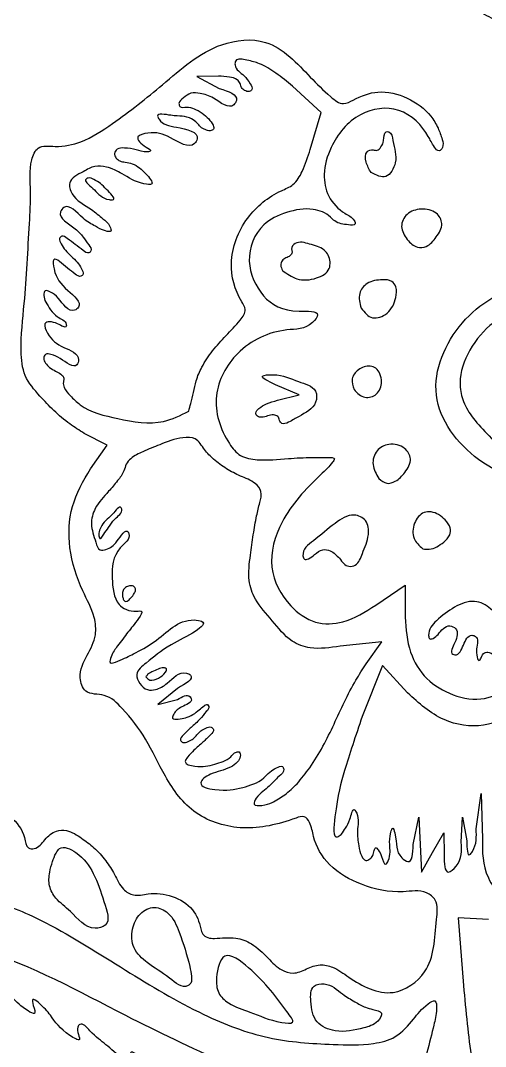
# Model space of a CAD drawing. Extents: x 1 to 188, y -1 to 173.
# Drawn here: x 139.54 to 155.21, y 29.96 to 64.56 of the extents above; entities that cross this region are included whole.
import ezdxf

# ---------------------------------------------------------------- set-up
doc = ezdxf.new("R2010")
doc.units = 0
doc.layers.get('0').update_dxf_attribs({"linetype": 'CONTINUOUS'})

msp = doc.modelspace()

# ---------------------------------------------------------------- linework, layer by layer
at = {"color": 7}
for p, q in [((146.213438, 62.689547), (145.485834, 62.678964)), ((145.485834, 62.678964), (146.236828, 62.271976)), ((149.670458, 61.462515), (148.706501, 62.345911)), ((149.303295, 60.219032), (149.670458, 61.462515)), ((151.350747, 59.436937), (151.350747, 59.436947)), ((142.030667, 58.855269), (142.030667, 58.855269)), ((152.570873, 57.176133), (152.570873, 57.176133)), ((148.365004, 56.136088), (148.365004, 56.136088)), ((151.017822, 54.862709), (151.017822, 54.862709)), ((148.925418, 51.944019), (148.131668, 52.283061)), ((148.197813, 51.760789), (148.925418, 51.944019)), ((150.777501, 52.116807), (150.777501, 52.116807)), ((145.207546, 51.389193), (145.20744, 51.389203)), ((148.263933, 51.080683), (148.263959, 51.080683)), ((142.462493, 50.241174), (141.690624, 50.640321)), ((141.896841, 49.44681), (142.462493, 50.241174)), ((151.615331, 49.118197), (151.615331, 49.118197)), ((142.178543, 47.277814), (142.178543, 47.277814)), ((153.092605, 46.74662), (153.092605, 46.74662)), ((150.284556, 46.429829), (150.284556, 46.429829)), ((151.50992, 44.850307), (152.497398, 45.521301)), ((152.497398, 45.521301), (152.497398, 44.444121)), ((142.972293, 45.237641), (142.972293, 45.237641)), ((151.713041, 43.612887), (150.307998, 43.467877)), ((151.182737, 42.868159), (151.713041, 43.612887)), ((154.899418, 43.37005), (154.899418, 43.37005)), ((151.740531, 42.808247), (151.052297, 41.089067)), ((152.582092, 41.889953), (151.740531, 42.808247)), ((143.766043, 42.431208), (143.766043, 42.431208)), ((144.824376, 42.04017), (144.162918, 41.500301)), ((144.162918, 41.500301), (144.824376, 41.662879)), ((148.858901, 38.821479), (148.858901, 38.821495)), ((154.890581, 37.300141), (155.063513, 38.490766)), ((155.063513, 38.490766), (155.103253, 36.961109)), ((152.772301, 36.770974), (152.956794, 37.697016)), ((152.956794, 37.697016), (153.00098, 36.770974)), ((154.388905, 36.852736), (154.428539, 37.697016)), ((154.428539, 37.697016), (154.573081, 36.903266)), ((153.423334, 36.506391), (153.80145, 37.167849)), ((153.80145, 37.167849), (153.810711, 36.424629)), ((153.00098, 36.770974), (153.045192, 35.844932)), ((153.045192, 35.844932), (153.423334, 36.506391)), ((142.353485, 34.852745), (142.353485, 34.852745)), ((155.310898, 34.241909), (154.288098, 34.299932)), ((154.288098, 34.299932), (154.466613, 32.017891)), ((145.247815, 32.658264), (145.247815, 32.658264)), ((148.508011, 31.148573), (148.508011, 31.148578)), ((151.10823, 30.587738), (151.10823, 30.587738))]:
    msp.add_line(p, q, dxfattribs=at)
for points, knots in [([(133.882426, 80.597362), (134.314519, 79.159693), (135.176452, 76.291848), (138.187266, 73.008502), (141.143793, 71.222406), (143.753088, 70.976724), (145.970014, 70.900852), (149.353936, 70.883528), (152.929756, 70.904767), (156.29775, 70.579721), (159.640417, 69.184092), (163.101399, 66.19633), (165.377918, 61.022215), (165.187044, 55.928198), (163.597507, 51.966957), (161.190658, 49.402946), (157.994203, 48.556058), (154.991692, 49.322733), (153.058193, 51.867246), (154.236737, 54.582677), (156.321636, 55.824203), (158.792616, 55.56017), (159.174334, 53.922148), (159.004837, 52.990872), (158.566139, 52.755911), (158.048272, 52.808381), (157.469657, 52.701228), (157.052106, 53.16707), (157.13592, 53.767854), (157.1723, 54.3295), (156.890604, 54.792051), (156.206771, 54.777083), (155.372215, 54.408462), (154.634943, 53.499367), (154.281581, 52.538458), (154.419791, 51.751016), (154.746292, 51.169743), (155.272218, 50.60587), (155.843503, 50.022699), (156.702137, 49.716557), (157.842797, 49.73567), (159.208422, 49.79213), (160.625725, 50.366389), (161.85024, 51.453465), (162.742064, 53.136413), (162.743449, 55.270386), (162.133512, 56.901187), (161.185611, 57.933499), (160.364459, 58.706736), (159.140451, 59.719583), (157.856493, 60.862669), (156.733892, 62.223473), (156.553366, 63.327671), (156.34664, 64.042491), (155.902878, 64.38858), (155.327323, 64.683049), (154.698384, 65.02837), (154.199712, 65.474921), (153.803504, 65.950113), (153.735157, 66.46879), (153.265989, 66.623486), (152.907938, 65.834534), (152.104943, 65.253604), (150.696821, 65.004364), (149.977515, 65.508603), (149.594575, 65.777047)], [0, 0, 0, 0, 4.446684, 8.870192, 13.0839, 14.381167, 16.686394, 19.748942, 24.522935, 27.439065, 29.802981, 35.291187, 40.697288, 46.206378, 50.104264, 53.326015, 56.356737, 59.572185, 62.167474, 64.752686, 67.314615, 69.19164, 71.117971, 71.528716, 71.881482, 72.472507, 73.111356, 73.473779, 74.157978, 74.815717, 75.1568, 75.626124, 76.651437, 77.87267, 79.031734, 79.588678, 80.217008, 81.001867, 81.905338, 82.623798, 83.661116, 85.306417, 86.69813, 88.149259, 90.148342, 92.20008, 94.384975, 95.172357, 96.386758, 97.770588, 99.928145, 101.587657, 102.877291, 103.25439, 103.770065, 104.485481, 105.218839, 105.906094, 106.481764, 107.065495, 107.281449, 107.749686, 109.162496, 110.348743, 111.699234, 111.699234, 111.699234, 111.699234]), ([(141.690624, 50.640321), (141.525427, 50.742808), (141.161224, 50.968756), (140.662179, 51.398194), (140.15614, 51.933925), (139.622513, 52.551825), (139.516936, 53.684436), (139.670464, 54.928918), (139.770292, 56.368249), (139.832895, 57.624248), (139.910364, 58.802442), (139.810174, 59.63998), (140.105729, 60.388741), (140.839514, 60.271995), (141.697296, 60.458457), (142.910981, 61.252098), (144.405197, 62.429086), (145.920387, 63.821472), (148.029234, 64.043412), (149.104633, 62.84659), (149.840407, 62.109686), (150.377676, 61.676817), (150.915933, 61.983372), (151.609812, 62.251338), (152.597972, 62.005879), (153.286531, 61.506142), (153.610595, 60.960456), (153.741065, 60.603248), (153.807407, 60.319952), (153.630447, 60.107624), (153.41413, 60.372384), (153.19122, 60.907605), (152.356891, 61.752544), (150.838828, 61.506083), (150.01262, 60.480017), (149.709713, 59.444504), (149.865099, 58.598849), (150.340046, 58.091705), (150.743427, 57.935041), (150.863505, 57.641129), (150.553067, 57.677967), (150.353471, 57.696409), (150.124855, 57.782081), (149.893479, 58.057919), (149.309372, 58.277624), (148.501898, 58.128938), (147.53648, 57.682403), (147.058476, 56.459474), (147.669626, 55.147943), (148.509798, 54.692795), (149.717385, 54.796261), (149.228393, 54.137897), (148.187769, 54.19957), (146.788221, 53.533364), (145.911218, 51.90423), (146.322144, 50.588921), (146.927661, 49.829639), (147.687314, 49.70789), (148.456903, 49.787295), (149.309903, 49.839443), (149.714762, 49.823538), (150.178354, 49.831334), (150.014562, 49.615119), (149.874114, 49.454673), (149.211193, 48.833657), (148.321348, 47.882732), (147.803385, 46.139127), (148.478197, 44.876598), (149.421027, 44.181063), (150.544906, 44.224252), (151.157407, 44.621613), (151.50992, 44.850307)], [0, 0, 0, 0, 0.582835, 1.284945, 1.962243, 2.811353, 3.648427, 5.25348, 6.603474, 7.963694, 9.040156, 10.109537, 10.560275, 11.133001, 12.010079, 13.248337, 15.378086, 17.78987, 19.264155, 21.17277, 22.12872, 22.616831, 22.96286, 23.837177, 24.844867, 25.845473, 26.315766, 26.721171, 26.997598, 27.153875, 27.358123, 27.771169, 29.100912, 30.39234, 31.880012, 32.81512, 33.56095, 34.359445, 34.752591, 34.874446, 35.10632, 35.3531, 35.589884, 35.785123, 36.424111, 37.327588, 38.199639, 39.51288, 40.775304, 42.081828, 42.717542, 43.032125, 43.933362, 45.763544, 47.362022, 49.034219, 49.583763, 50.161455, 51.20919, 51.991984, 52.549568, 52.766783, 52.901509, 53.160923, 53.493086, 55.545798, 57.100425, 58.545089, 59.543748, 60.46165, 61.706227, 61.706227, 61.706227, 61.706227]), ([(148.706501, 62.345911), (148.523922, 62.497665), (148.179436, 62.78399), (147.645991, 63.114397), (147.225448, 63.217268), (146.789656, 63.316196), (146.735886, 62.9298), (147.080285, 62.743371), (147.239192, 62.486351), (147.39094, 62.256572), (147.232271, 62.142059), (147.093657, 62.200161), (146.965061, 62.289897), (146.952736, 62.449642), (146.824106, 62.610593), (146.54751, 62.672759), (146.334797, 62.683448), (146.213438, 62.689547)], [0, 0, 0, 0, 0.718562, 1.355761, 1.794058, 2.170451, 2.313332, 2.789898, 3.12883, 3.326755, 3.443021, 3.60115, 3.746361, 3.886056, 4.051339, 4.328206, 4.696005, 4.696005, 4.696005, 4.696005]), ([(146.236828, 62.271976), (146.551235, 62.175583), (146.940604, 62.056208), (146.623759, 61.509762), (146.089736, 61.965636), (145.662437, 62.10617), (145.26669, 62.15115), (145.054819, 61.965392), (144.849737, 61.822679), (144.919213, 61.60777), (145.162131, 61.665451), (145.405208, 61.590387), (145.666225, 61.457799), (145.881802, 61.256361), (146.014697, 61.086537), (146.07965, 60.880704), (145.907096, 60.831323), (145.760925, 60.881973), (145.598088, 60.967165), (145.483879, 61.131224), (145.283944, 61.274988), (144.960081, 61.355961), (144.650451, 61.338541), (144.073807, 61.472972), (144.306536, 61.043421), (144.77518, 60.984572), (145.647827, 60.786691), (145.278796, 60.175049), (144.554045, 60.686071), (144.035435, 60.833563), (143.339736, 60.660741), (143.65557, 60.351502), (144.001211, 60.164717), (143.690256, 60.107851), (143.444926, 60.226541), (143.097208, 60.265415), (142.805826, 60.270643), (142.678405, 60.086529), (142.750282, 59.922087), (142.888355, 59.811204), (143.089477, 59.790493), (143.320498, 59.745004), (143.565602, 59.592412), (143.765832, 59.404468), (144.107779, 58.99839), (143.430819, 59.083388), (143.057245, 59.366154), (142.50665, 59.634558), (142.019083, 59.683145), (141.626261, 59.437289), (141.102747, 59.201953), (141.305421, 58.519734), (141.852599, 58.288212), (142.283991, 57.900293), (142.524573, 57.715387), (142.638205, 57.414711), (142.300852, 57.483119), (142.037987, 57.64572), (141.587776, 57.878059), (141.130277, 58.469459), (140.730757, 57.920624), (141.340335, 57.631532), (141.647177, 57.280993), (141.806225, 57.041677), (141.964975, 56.826882), (141.810531, 56.682914), (141.603023, 56.844575), (141.384733, 57.011294), (141.167966, 57.178687), (140.956388, 57.336855), (140.812009, 57.193657), (140.928764, 57.005637), (141.045521, 56.805947), (141.252508, 56.614718), (141.459454, 56.423539), (141.576315, 56.223724), (141.692828, 56.035995), (141.549045, 55.892078), (141.332421, 56.056343), (141.107436, 56.211966), (140.592429, 56.702802), (140.695502, 55.907725), (140.986164, 55.565668), (141.670889, 55.016809), (141.199047, 54.645974), (140.873464, 55.17194), (140.618833, 55.388564), (140.347633, 55.497792), (140.309345, 55.254662), (140.391138, 55.047876), (140.559234, 54.79964), (140.770656, 54.536038), (141.084569, 54.446472), (141.090401, 54.153306), (140.737131, 54.413656), (140.261066, 54.439971), (140.508548, 53.830491), (140.904559, 53.548535), (141.566731, 53.316493), (141.40633, 52.758097), (140.920158, 53.169085), (140.638703, 53.285524), (140.374333, 53.350399), (140.303811, 53.159743), (140.380162, 52.99631), (140.519385, 52.842447), (140.717086, 52.74399), (140.893131, 52.659503), (141.02194, 52.518674), (140.968019, 52.355615), (141.012294, 52.132056), (141.241434, 51.885283), (141.753595, 51.379186), (142.880491, 51.112578), (144.181236, 50.879331), (144.929375, 51.251), (145.207545, 51.389193)], [0, 0, 0, 0, 0.705158, 0.873283, 1.593643, 2.071598, 2.387209, 2.681522, 2.919607, 3.021864, 3.245988, 3.507104, 3.810926, 4.110494, 4.368636, 4.505096, 4.627191, 4.79528, 4.981232, 5.161182, 5.384266, 5.711795, 6.094106, 6.54794, 6.665506, 7.315671, 8.119311, 8.296498, 9.137466, 9.91252, 10.268475, 10.707551, 10.9088, 11.021641, 11.409376, 11.805459, 12.057656, 12.220614, 12.37655, 12.544613, 12.732539, 12.967651, 13.254824, 13.549031, 13.937812, 14.199258, 15.010906, 15.582129, 15.974937, 16.405107, 16.996494, 17.369447, 18.21247, 18.708705, 19.060984, 19.219755, 19.40407, 19.77639, 20.276732, 21.015553, 21.204458, 21.957013, 22.341771, 22.669618, 22.881322, 22.980491, 23.185597, 23.521833, 23.857351, 24.061316, 24.163493, 24.35416, 24.613375, 24.898528, 25.183682, 25.442897, 25.633563, 25.73574, 25.939706, 26.275223, 26.812402, 27.119207, 27.988478, 28.652501, 28.816743, 29.50182, 29.856896, 30.015759, 30.177383, 30.410997, 30.719763, 31.053777, 31.441923, 31.505581, 31.81056, 32.234347, 32.563951, 33.28998, 33.942272, 34.114745, 34.715566, 35.057713, 35.238422, 35.379943, 35.551648, 35.762534, 35.992533, 36.202175, 36.3643, 36.494374, 36.680658, 37.022912, 37.476528, 38.82994, 40.373511, 41.287139, 41.287139, 41.287139, 41.287139]), ([(151.350747, 59.436947), (151.28751, 59.545564), (151.16828, 59.750351), (151.133075, 60.14897), (151.396733, 60.220252), (151.573948, 60.156123), (151.70869, 60.321269), (151.804906, 60.51204), (151.765408, 60.819295), (152.044905, 60.817143), (152.103272, 60.319814), (152.28332, 59.871987), (151.899289, 59.160749), (151.528907, 59.347234), (151.350747, 59.436937)], [0, 0, 0, 0, 0.391464, 0.738073, 0.948376, 1.087352, 1.258135, 1.490274, 1.797929, 1.882524, 2.208571, 2.961015, 3.519292, 4.036729, 4.036729, 4.036729, 4.036729]), ([(145.20744, 51.389203), (145.2317, 51.476296), (145.289829, 51.684979), (145.376529, 52.025476), (145.451999, 52.447954), (145.661531, 52.929432), (146.003642, 53.437267), (146.467667, 53.955562), (146.87345, 54.346775), (147.182289, 54.789467), (146.774363, 55.395366), (146.495948, 56.462748), (147.053506, 57.954005), (147.99982, 58.707626), (148.781565, 59.008185), (149.089567, 59.551023), (149.223678, 59.970188), (149.303296, 60.219032)], [0, 0, 0, 0, 0.271214, 0.649858, 1.054118, 1.555062, 2.209472, 2.890812, 3.608555, 3.999379, 4.287379, 5.624528, 7.249176, 8.71102, 9.152717, 9.694208, 10.485336, 10.485336, 10.485336, 10.485336]), ([(142.030667, 58.855269), (141.962742, 58.912205), (141.857286, 59.000602), (141.687925, 59.184315), (141.853899, 59.288159), (142.032295, 59.190743), (142.257576, 59.063623), (142.432669, 58.865817), (142.812487, 58.50494), (142.327885, 58.524994), (142.163123, 58.708081), (142.030667, 58.855269)], [0, 0, 0, 0, 0.293564, 0.455768, 0.554176, 0.755924, 1.021128, 1.30795, 1.713524, 1.858465, 2.452706, 2.452706, 2.452706, 2.452706]), ([(152.570873, 57.176133), (152.476468, 57.320388), (152.295812, 57.59644), (152.5395, 58.10154), (153.042341, 58.243271), (153.548567, 58.155401), (153.821215, 57.681189), (153.556335, 57.262653), (153.288217, 56.929234), (152.849781, 56.879652), (152.674185, 57.066311), (152.570873, 57.176133)], [0, 0, 0, 0, 0.485721, 0.929493, 1.435776, 1.961989, 2.355334, 2.846695, 3.308129, 3.606261, 4.03237, 4.03237, 4.03237, 4.03237]), ([(148.365004, 56.136088), (148.338973, 56.19213), (148.290501, 56.29649), (148.336283, 56.476055), (148.483776, 56.559756), (148.619499, 56.614827), (148.717469, 56.737658), (148.638707, 56.893899), (148.862918, 57.155773), (149.302899, 57.011094), (149.711401, 56.920464), (149.924581, 56.650948), (149.982942, 56.427743), (149.950078, 56.080158), (149.473085, 55.820075), (148.863465, 55.778012), (148.522366, 56.023044), (148.365004, 56.136088)], [0, 0, 0, 0, 0.181614, 0.338194, 0.50046, 0.662366, 0.790776, 0.906275, 1.127111, 1.611487, 2.140572, 2.365187, 2.598032, 2.824135, 3.355056, 4.014411, 4.579122, 4.579122, 4.579122, 4.579122]), ([(151.017822, 54.862709), (150.971978, 55.031859), (150.887363, 55.344062), (151.227652, 55.777119), (151.657496, 55.828448), (152.042733, 55.819511), (152.234954, 55.548329), (152.18749, 55.135109), (151.982036, 54.669939), (151.365733, 54.431101), (151.132656, 54.720249), (151.017822, 54.862709)], [0, 0, 0, 0, 0.498906, 0.920842, 1.451284, 1.763875, 1.997403, 2.348949, 2.958914, 3.472118, 3.970525, 3.970525, 3.970525, 3.970525]), ([(148.131668, 52.283061), (147.888221, 52.398431), (147.477946, 52.592862), (148.333274, 52.656506), (148.767645, 52.399527), (149.533824, 52.214672), (149.525167, 51.520471), (148.992607, 51.264154), (148.650182, 51.050909), (148.349641, 50.915649), (148.286955, 51.036353), (148.263933, 51.080683)], [0, 0, 0, 0, 0.522894, 0.881221, 1.769348, 2.426039, 2.796429, 3.530556, 3.93607, 4.167534, 4.301886, 4.301886, 4.301886, 4.301886]), ([(150.777501, 52.116807), (150.736106, 52.24103), (150.653673, 52.488411), (150.916672, 52.828646), (151.251551, 52.951347), (151.538088, 52.852153), (151.671443, 52.640234), (151.73488, 52.324884), (151.595856, 51.926354), (151.10042, 51.782237), (150.889564, 52.000701), (150.777501, 52.116807)], [0, 0, 0, 0, 0.370122, 0.737071, 1.154773, 1.360047, 1.594362, 1.865978, 2.317281, 2.714501, 3.165073, 3.165073, 3.165073, 3.165073]), ([(148.263959, 51.080683), (148.252289, 51.129459), (148.228007, 51.230941), (148.044811, 51.28116), (147.866545, 51.227185), (147.69066, 51.174084), (147.520627, 51.194343), (147.436644, 51.351747), (147.603466, 51.52109), (147.849186, 51.653795), (148.072638, 51.722373), (148.197813, 51.760789)], [0, 0, 0, 0, 0.140671, 0.29268, 0.495757, 0.700087, 0.847032, 0.965886, 1.147386, 1.45184, 1.839627, 1.839627, 1.839627, 1.839627]), ([(150.307998, 43.467877), (149.970449, 43.413621), (149.416791, 43.324627), (148.557868, 43.632984), (148.046434, 44.333288), (147.44969, 44.941771), (147.178773, 45.741765), (147.283071, 46.484583), (147.3767, 47.20762), (147.479227, 47.80395), (147.590847, 48.270598), (147.705506, 48.676353), (147.401647, 49.030516), (146.953659, 49.185965), (146.473111, 49.440466), (146.061427, 49.741919), (145.721674, 50.082444), (145.483744, 50.512785), (144.855106, 50.512302), (144.296344, 50.280624), (143.704774, 50.05078), (143.303749, 49.853874), (143.086357, 49.608003), (143.025204, 49.31609), (142.792298, 49.023807), (142.457788, 48.615754), (142.0468, 48.197837), (141.867554, 47.535526), (142.046987, 47.113116), (142.159881, 46.664281), (142.539524, 46.738013), (142.764735, 46.92773), (143.107466, 47.468679), (143.27318, 47.088752), (142.654558, 46.676132), (142.601476, 45.829354), (142.698535, 44.856014), (143.245952, 44.604783), (143.704659, 44.678449), (143.413685, 44.238036), (143.178254, 43.967137), (142.824155, 43.496575), (142.621282, 43.219646), (142.503167, 42.834272), (142.988314, 43.021922), (143.382256, 43.225117), (144.299231, 43.689085), (144.882769, 44.437748), (146.09637, 44.25075), (144.438777, 43.479918), (143.978453, 43.048362), (143.373507, 42.581061), (143.550968, 42.187997), (143.784631, 41.963753), (144.161032, 41.991214), (144.562453, 42.234329), (144.923113, 42.671858), (145.45956, 42.404313), (145.106935, 42.202157), (144.824376, 42.04017)], [0, 0, 0, 0, 1.010899, 1.658108, 2.614972, 3.543626, 4.199008, 5.060464, 5.75451, 6.399903, 6.858196, 7.229982, 7.565664, 8.12224, 8.65184, 9.192095, 9.638881, 10.116143, 10.52696, 11.347623, 11.9603, 12.428813, 12.673248, 12.911608, 13.302212, 13.769948, 14.505918, 15.042198, 15.676271, 15.970005, 16.171045, 16.645273, 17.127668, 17.19422, 17.756713, 18.80827, 19.726435, 20.362965, 20.525525, 20.78281, 21.373075, 21.954608, 22.379423, 22.573088, 22.831583, 23.420134, 24.22346, 25.75954, 26.01503, 27.311131, 28.355583, 28.854396, 29.173023, 29.501361, 29.769606, 30.221314, 30.950576, 31.106281, 31.734189, 31.734189, 31.734189, 31.734189]), ([(151.615331, 49.118197), (151.525969, 49.268412), (151.351343, 49.561955), (151.495496, 50.092827), (151.976754, 50.32845), (152.476356, 50.217777), (152.767424, 49.752186), (152.503854, 49.323205), (152.236065, 49.028854), (151.864716, 48.906727), (151.700601, 49.045891), (151.615331, 49.118197)], [0, 0, 0, 0, 0.50894, 0.994552, 1.443756, 1.988819, 2.385257, 2.880224, 3.320694, 3.610593, 3.924123, 3.924123, 3.924123, 3.924123]), ([(128.995625, 46.555099), (129.325626, 46.042866), (130.029793, 44.949844), (129.116608, 42.735514), (127.802264, 41.496715), (126.803467, 40.555892), (126.405993, 40.060028), (126.289587, 39.377267), (125.839705, 38.570051), (125.091187, 37.73455), (124.090962, 37.337545), (123.105607, 36.658901), (122.620328, 36.030492), (121.591405, 35.184865), (122.050571, 34.997711), (122.326857, 34.856819), (122.748232, 34.681804), (123.120223, 34.49872), (123.553657, 34.481448), (123.709945, 34.797898), (123.99981, 35.05436), (124.509982, 35.165651), (125.128663, 35.181802), (125.68658, 35.205231), (126.182826, 35.261703), (126.353329, 35.689355), (126.761707, 36.217523), (127.766055, 36.428042), (128.724423, 36.426081), (129.426473, 36.302606), (129.90394, 36.313105), (130.139897, 36.697264), (130.60977, 37.071912), (131.421357, 37.183346), (132.11935, 37.110546), (132.62132, 36.889063), (132.988402, 37.07698), (133.173561, 37.588334), (133.659992, 38.175681), (134.618125, 38.342928), (135.423061, 38.057511), (135.959667, 37.623805), (136.522372, 37.656118), (136.811245, 38.047476), (137.167429, 38.338459), (137.473672, 38.539675), (137.931471, 38.699513), (138.563976, 38.297001), (139.181824, 37.752879), (139.688639, 37.21861), (139.717776, 36.639028), (140.120251, 36.616658), (140.355756, 36.955633), (140.684756, 37.259804), (141.179535, 37.269587), (141.590239, 36.998653), (142.040112, 36.667644), (142.412784, 36.248287), (142.728992, 35.76727), (142.923351, 35.28771), (143.373488, 35.004493), (143.948871, 35.162724), (144.663579, 35.083324), (145.378649, 34.656188), (145.586582, 34.108383), (145.659694, 33.736788), (145.855485, 33.613628), (146.240398, 33.600326), (146.746959, 33.685763), (147.397409, 33.428821), (147.855687, 32.978031), (148.254702, 32.54955), (148.75382, 32.383635), (149.175343, 32.583655), (149.610077, 32.763066), (150.140203, 32.639976), (150.834535, 32.114363), (152.00108, 31.488218), (153.498561, 32.545256), (153.480271, 33.825082), (153.640692, 34.856078), (153.105845, 35.276623), (152.204849, 35.102812), (151.060778, 35.353406), (149.924309, 35.973417), (149.411056, 36.849805), (149.347713, 37.450264), (149.107366, 37.770725), (148.281107, 37.470145), (147.125227, 37.18295), (145.351801, 37.685719), (144.40236, 39.002043), (143.816727, 40.323244), (143.119774, 41.233756), (142.450065, 41.894601), (141.70359, 41.803003), (141.462037, 42.529965), (141.780436, 43.143006), (142.119082, 43.783079), (142.03728, 44.577978), (141.526934, 45.47615), (141.127167, 46.723466), (141.185964, 48.214824), (141.658395, 49.033571), (141.896841, 49.44681)], [0, 0, 0, 0, 1.732732, 3.697368, 6.436864, 7.213057, 7.833046, 8.285602, 9.255135, 10.576355, 11.532928, 12.487532, 13.962131, 14.723243, 14.909384, 15.262397, 15.706229, 16.248337, 16.543128, 16.856203, 17.202139, 17.689533, 18.373424, 19.046091, 19.447868, 19.689112, 20.349325, 21.3893, 22.581642, 23.214125, 23.592473, 23.869464, 24.489687, 25.353257, 26.225858, 26.613371, 26.903431, 27.340118, 28.200644, 29.059441, 30.067074, 30.696258, 31.054569, 31.616298, 32.055198, 32.444981, 32.715652, 33.45562, 34.440998, 35.274882, 35.652798, 35.838778, 36.308752, 36.792406, 37.133412, 37.699979, 38.223727, 38.816847, 39.366331, 39.951442, 40.335931, 40.832026, 41.649206, 42.464541, 43.16483, 43.356794, 43.560108, 43.794928, 44.504234, 45.06844, 45.811077, 46.419573, 46.811303, 47.283688, 47.761944, 48.195417, 48.82941, 50.412968, 51.678574, 53.485038, 54.142689, 54.526446, 55.312897, 56.736801, 57.999109, 59.095634, 59.582696, 59.848342, 60.122165, 61.936389, 63.596734, 65.209773, 66.626322, 67.927302, 68.673173, 69.314092, 69.795953, 70.598518, 71.336272, 71.920384, 72.896779, 74.416463, 75.803332, 77.216638, 77.216638, 77.216638, 77.216638]), ([(142.178543, 47.277814), (142.196024, 47.341802), (142.238383, 47.496851), (142.416512, 47.725312), (142.631398, 47.867554), (142.886081, 48.243945), (143.008326, 47.962571), (142.682285, 47.776371), (142.538375, 47.483724), (142.352527, 47.278896), (142.296004, 47.137285), (142.203164, 47.077549), (142.181287, 47.184933), (142.179629, 47.241038), (142.178543, 47.277814)], [0, 0, 0, 0, 0.199297, 0.482915, 0.804059, 1.164701, 1.214955, 1.624552, 1.973357, 2.256975, 2.414014, 2.455652, 2.521083, 2.645569, 2.645569, 2.645569, 2.645569]), ([(150.284556, 46.429829), (150.191953, 46.526933), (150.039279, 46.687027), (149.69214, 46.756256), (149.457639, 46.564105), (149.293368, 46.425099), (149.089566, 46.36382), (148.995711, 46.710719), (149.531086, 47.105845), (150.043581, 47.551108), (150.677585, 47.986784), (151.245201, 47.730758), (151.302962, 47.137151), (151.076749, 46.675742), (150.922175, 46.2016), (150.517198, 46.112911), (150.37716, 46.303678), (150.284556, 46.429829)], [0, 0, 0, 0, 0.395822, 0.652593, 0.973046, 1.224631, 1.359044, 1.478745, 2.09931, 3.036492, 3.738307, 4.157303, 4.640349, 5.309065, 5.766546, 5.981634, 6.401562, 6.401562, 6.401562, 6.401562]), ([(153.092605, 46.74662), (152.974488, 46.854653), (152.723929, 47.083822), (152.76756, 47.61716), (153.043501, 47.989982), (153.389314, 48.006022), (153.640837, 47.913101), (153.85814, 47.720334), (154.040086, 47.492791), (154.020755, 47.179483), (153.809222, 46.976245), (153.576727, 46.808565), (153.327449, 46.714272), (153.165539, 46.736574), (153.092605, 46.74662)], [0, 0, 0, 0, 0.457799, 0.971122, 1.452168, 1.687956, 1.956594, 2.237482, 2.55814, 2.785085, 3.10635, 3.389892, 3.656181, 3.87446, 3.87446, 3.87446, 3.87446]), ([(142.972293, 45.237641), (142.980205, 45.28438), (142.996016, 45.377777), (143.109436, 45.477959), (143.242328, 45.512532), (143.378846, 45.486538), (143.431449, 45.356463), (143.368348, 45.226377), (143.278682, 45.107633), (143.188956, 45.020055), (143.094873, 44.955053), (143.013757, 45.01462), (142.981425, 45.113685), (142.975585, 45.192955), (142.972293, 45.237641)], [0, 0, 0, 0, 0.138692, 0.277139, 0.422862, 0.546997, 0.650885, 0.79122, 0.956862, 1.095314, 1.184229, 1.253276, 1.357158, 1.491385, 1.491385, 1.491385, 1.491385]), ([(154.899418, 43.37005), (154.939759, 43.545149), (154.991557, 43.769985), (154.630065, 43.877261), (154.458121, 43.508757), (154.311877, 43.131278), (153.977761, 43.220091), (154.223414, 43.629949), (154.318397, 44.021402), (153.898618, 44.238276), (153.664348, 43.911434), (153.489833, 43.735974), (153.310373, 43.683665), (153.251131, 44.01048), (153.596105, 44.390771), (154.11921, 44.788424), (154.808128, 45.074708), (155.472675, 44.731252), (155.850452, 44.028665), (155.902373, 43.476226), (155.964879, 42.976396), (155.726964, 42.919566), (155.564458, 43.110976), (155.387427, 43.267393), (155.130685, 43.265644), (155.089345, 43.108915), (154.977018, 42.932318), (154.899269, 43.171026), (154.899357, 43.288472), (154.899418, 43.37005)], [0, 0, 0, 0, 0.426331, 0.54743, 0.984625, 1.419646, 1.499271, 1.895979, 2.369002, 2.585966, 3.075301, 3.291329, 3.40186, 3.516656, 4.084989, 4.843099, 5.547458, 6.143432, 6.903723, 7.788038, 8.014763, 8.133094, 8.405496, 8.686884, 8.845228, 9.057241, 9.167557, 9.29068, 9.570716, 9.570716, 9.570716, 9.570716]), ([(152.497398, 44.444121), (152.526527, 44.041171), (152.580911, 43.288861), (153.171358, 42.309432), (154.097544, 41.764105), (155.155645, 41.580137), (156.181266, 42.1234), (156.50553, 42.784231), (156.685409, 43.150814)], [0, 0, 0, 0, 1.19991, 2.240238, 3.276293, 4.349405, 5.31258, 6.512535, 6.512535, 6.512535, 6.512535]), ([(143.766043, 42.431208), (143.78351, 42.457202), (143.833848, 42.532115), (143.986148, 42.608954), (144.167757, 42.68824), (144.322175, 42.75837), (144.488955, 42.712227), (144.391556, 42.503106), (144.209993, 42.395394), (143.922364, 42.261674), (143.808768, 42.384871), (143.766043, 42.431208)], [0, 0, 0, 0, 0.092937, 0.267835, 0.494866, 0.690276, 0.785805, 0.903133, 1.215726, 1.506735, 1.68218, 1.68218, 1.68218, 1.68218]), ([(148.858901, 38.821495), (149.004514, 38.999539), (149.329798, 39.397273), (149.739535, 40.078157), (150.105585, 40.832116), (150.444183, 41.589948), (150.801509, 42.270905), (151.066276, 42.685705), (151.182737, 42.868159)], [0, 0, 0, 0, 0.689385, 1.54002, 2.375485, 3.203335, 4.030036, 4.679216, 4.679216, 4.679216, 4.679216]), ([(156.476811, 41.332195), (156.043747, 41.100795), (155.208113, 40.65429), (153.678615, 40.890096), (152.962711, 41.542888), (152.582092, 41.889953)], [0, 0, 0, 0, 1.442532, 2.783488, 4.305754, 4.305754, 4.305754, 4.305754]), ([(144.824376, 41.662879), (144.990336, 41.762144), (145.185391, 41.878811), (145.371902, 41.576651), (144.934201, 41.42272), (144.743509, 41.269841), (144.617478, 40.996594), (144.89683, 41.000657), (145.100985, 41.040223), (145.354639, 41.149163), (145.555971, 41.310271), (145.687683, 41.432026), (145.833418, 41.524983), (145.918683, 41.388087), (145.75735, 41.213079), (145.586174, 40.980699), (145.286414, 40.732443), (145.086039, 40.528583), (144.876458, 40.318703), (145.029997, 40.181233), (145.195635, 40.254714), (145.365117, 40.328098), (145.485835, 40.475132), (145.60653, 40.622182), (145.77601, 40.695564), (145.941646, 40.769038), (146.095185, 40.631587), (145.885685, 40.421606), (145.685858, 40.219441), (145.393708, 39.972833), (145.20925, 39.773831), (145.002072, 39.498923), (145.597907, 39.353539), (146.029349, 39.471802), (146.572835, 39.617661), (146.746005, 39.895754), (146.952597, 39.919157), (146.952569, 39.70726), (146.846228, 39.527351), (146.597248, 39.362967), (146.281873, 39.261405), (145.964892, 39.160367), (145.730646, 39.046959), (145.504389, 38.736866), (146.35681, 38.552862), (146.940008, 38.664411), (147.637519, 38.876764), (147.929561, 39.232459), (148.132322, 39.335739), (148.353537, 39.466719), (148.45641, 39.24271), (148.180122, 39.033423), (147.904351, 38.694392), (147.567673, 38.498608), (147.334642, 38.083884), (147.741089, 38.082117), (148.050667, 38.195826), (148.471441, 38.454289), (148.725356, 38.69492), (148.858901, 38.821479)], [0, 0, 0, 0, 0.440875, 0.518163, 0.94188, 1.306063, 1.440018, 1.63185, 1.877963, 2.158054, 2.425208, 2.632124, 2.752671, 2.828199, 3.019743, 3.351398, 3.760835, 4.120094, 4.327715, 4.433566, 4.617481, 4.812451, 4.994678, 5.176892, 5.371856, 5.555769, 5.661626, 5.869241, 6.228495, 6.633029, 6.950391, 7.118203, 7.480582, 8.151732, 8.746802, 8.995677, 9.094949, 9.255374, 9.457031, 9.750321, 10.106685, 10.459463, 10.737527, 10.905634, 11.428875, 12.372694, 13.145887, 13.432701, 13.697909, 13.899663, 14.005204, 14.291415, 14.760347, 15.359934, 15.565709, 15.829288, 16.187581, 16.68818, 17.243575, 17.243575, 17.243575, 17.243575]), ([(151.052297, 41.089067), (150.834012, 40.44506), (150.43237, 39.260093), (150.194273, 38.326282), (150.042353, 36.895338), (150.387646, 37.138897), (150.504922, 37.361007), (150.64418, 37.575951), (150.744035, 38.067137), (150.97015, 37.658946), (150.85475, 37.275768), (150.931238, 36.77027), (150.985342, 36.438262), (151.149597, 36.204232), (151.323984, 36.281522), (151.428752, 36.40885), (151.447761, 36.533865), (151.48882, 36.712132), (151.638408, 36.537976), (151.700402, 36.407096), (151.813803, 36.006085), (152.026513, 36.382127), (151.967631, 36.74635), (151.978084, 37.052789), (152.081973, 37.405612), (152.253126, 36.816752), (152.147976, 36.485876), (152.732456, 36.060844), (152.755691, 36.474957), (152.772301, 36.770974)], [0, 0, 0, 0, 1.908544, 3.511702, 4.186877, 4.333494, 4.594424, 4.927397, 5.281404, 5.417732, 6.018705, 6.520471, 6.890976, 7.082976, 7.226156, 7.382572, 7.555293, 7.657744, 7.77128, 8.021569, 8.323285, 8.46685, 9.011756, 9.431338, 9.581662, 9.75476, 10.627205, 10.866214, 11.465304, 11.465304, 11.465304, 11.465304]), ([(154.573081, 36.903266), (154.580979, 36.638095), (154.59118, 36.295628), (154.921497, 36.748014), (154.904744, 37.047202), (154.890581, 37.300141)], [0, 0, 0, 0, 0.480688, 0.620807, 1.387133, 1.387133, 1.387133, 1.387133]), ([(142.353485, 34.852745), (142.246126, 35.179585), (142.041076, 35.80383), (141.594923, 36.44792), (140.920043, 36.778466), (140.709943, 36.449482), (140.607761, 36.182691), (140.507168, 35.813292), (140.471937, 35.368537), (140.752763, 34.883916), (141.322599, 34.487195), (141.78752, 33.849908), (142.621241, 34.065402), (142.46324, 34.530007), (142.353485, 34.852745)], [0, 0, 0, 0, 1.01282, 1.934424, 2.493175, 2.69089, 3.00258, 3.371235, 3.834732, 4.296931, 4.961018, 5.966721, 6.318581, 7.119042, 7.119042, 7.119042, 7.119042]), ([(153.810711, 36.424629), (153.816526, 36.133264), (153.825556, 35.680765), (154.423158, 36.180181), (154.40319, 36.572257), (154.388905, 36.852736)], [0, 0, 0, 0, 0.595016, 0.92408, 1.75111, 1.75111, 1.75111, 1.75111]), ([(155.103253, 36.961109), (155.098987, 36.53233), (155.092583, 35.888718), (155.741307, 34.918266), (156.338744, 35.473915), (156.492136, 35.806937), (156.739493, 35.912875), (156.745616, 35.682214), (156.689992, 35.467606), (156.917475, 35.492688), (156.975276, 35.68385), (157.110133, 35.970859), (157.31148, 35.764384), (157.251116, 35.478178), (157.203148, 35.160806), (157.452047, 34.954654), (157.666044, 35.191688), (157.829439, 35.383953), (158.093184, 35.322236), (158.038997, 35.072432), (158.064099, 34.887102), (158.173478, 34.737553), (158.347106, 34.782563), (158.461144, 34.922113), (158.559053, 35.104599), (158.57477, 35.245695), (158.582577, 35.315774)], [0, 0, 0, 0, 1.328419, 1.994007, 2.746269, 3.073174, 3.193799, 3.373559, 3.587861, 3.66461, 3.941807, 4.191234, 4.296927, 4.651397, 5.026187, 5.173417, 5.47314, 5.774502, 5.898064, 6.15239, 6.357307, 6.496062, 6.631041, 6.818952, 7.0315, 7.241242, 7.241242, 7.241242, 7.241242]), ([(143.442484, 18.00067), (144.807155, 18.67928), (147.668929, 20.102355), (150.875723, 23.93902), (152.540305, 27.376498), (153.219331, 29.677582), (153.438995, 30.587303), (153.566907, 31.08159), (153.552914, 31.592293), (153.08418, 31.280135), (152.780439, 30.868756), (152.230893, 30.234779), (151.236253, 29.993111), (149.79908, 30.03559), (147.829761, 30.159614), (145.46001, 31.085278), (143.042254, 32.544111), (140.758195, 34.017391), (138.58219, 34.978268), (136.750419, 35.142224), (135.025054, 35.167296), (133.073628, 34.774745), (130.749891, 34.112562), (128.434622, 33.405934), (126.294063, 33.03895), (124.610067, 33.184612), (123.071645, 33.280583), (121.863921, 33.365539), (120.912386, 33.398619), (120.228664, 33.472981), (119.706828, 33.612329), (119.260981, 34.01769), (118.492439, 34.464479), (117.940411, 34.644062), (116.715236, 35.004146), (116.94564, 34.665299), (117.192039, 34.567134), (117.857174, 34.265269), (119.037945, 33.395586), (120.673029, 31.447211), (122.314523, 29.237739), (123.875431, 27.122879), (125.054518, 25.621832), (126.756811, 23.585034), (129.24881, 21.304273), (132.595844, 19.024367), (135.651271, 17.546662), (138.484377, 17.227337), (140.963805, 17.352427), (142.62746, 17.787519), (143.442484, 18.00067)], [0, 0, 0, 0, 4.529844, 9.499282, 14.662242, 15.823673, 16.783152, 17.335863, 17.608677, 17.857439, 18.564266, 19.420648, 20.183364, 21.549605, 23.738688, 26.054769, 29.089143, 32.205828, 34.217642, 36.137908, 37.67246, 39.382892, 42.077537, 44.926902, 46.645661, 48.547638, 49.96941, 51.2747, 52.18096, 52.818894, 53.349949, 53.749697, 54.625561, 55.791062, 56.471439, 56.577922, 56.860168, 57.269555, 58.764894, 61.203232, 64.868993, 67.03054, 69.086922, 70.594643, 74.991942, 79.152464, 82.752286, 85.006955, 87.632574, 90.15421, 90.15421, 90.15421, 90.15421]), ([(145.247815, 32.658264), (145.140897, 33.04717), (144.968758, 33.673312), (144.627889, 34.447413), (144.046124, 34.740227), (143.511261, 34.465891), (143.268804, 33.918036), (143.291595, 33.24589), (143.883123, 32.706098), (144.455113, 32.385122), (145.033955, 31.873509), (145.318815, 32.121176), (145.298574, 32.371917), (145.266597, 32.55231), (145.247815, 32.658264)], [0, 0, 0, 0, 1.218138, 1.961211, 2.453364, 2.975721, 3.55437, 4.185722, 4.853087, 5.769124, 6.440276, 6.565908, 6.797962, 7.128262, 7.128262, 7.128262, 7.128262]), ([(154.466613, 32.017891), (154.505558, 31.586752), (154.580648, 30.755478), (154.712915, 29.643832), (154.935722, 28.4185), (155.18315, 27.15611), (155.123723, 25.755703), (154.658194, 24.838092), (154.191958, 24.218877), (153.902218, 23.696538), (153.699219, 23.168132), (153.4706, 22.682801), (153.128385, 22.285069), (152.704848, 22.005444), (152.299835, 21.790909), (152.017418, 21.452129), (151.957339, 20.902687), (151.752864, 20.201805), (151.11738, 19.545172), (150.431788, 19.301843), (149.849964, 19.276506), (149.529328, 18.837382), (149.32038, 18.139194), (149.064595, 17.286965), (148.27167, 16.634738), (147.452766, 16.699488), (146.826343, 16.864062), (146.324321, 16.630352), (146.183713, 15.980378), (145.664125, 15.302134), (144.70099, 14.922017), (143.875981, 15.081382), (143.292242, 15.419875), (142.716259, 15.206975), (142.096128, 14.602544), (141.162943, 14.000779), (139.749978, 14.066082), (139.437844, 14.864326), (139.049395, 15.313604), (138.692965, 15.118075), (138.231883, 14.772738), (137.528635, 14.287722), (136.506498, 14.300851), (135.861567, 14.838204), (135.376519, 15.353539), (134.755628, 15.525666), (133.909842, 15.395209), (132.899212, 15.348089), (131.8234, 15.739375), (131.428071, 16.494929), (131.33338, 17.121005), (130.895118, 17.467694), (130.201451, 17.550084), (129.407486, 17.798501), (128.635298, 18.307924), (128.456864, 18.924786), (128.318437, 19.40905), (127.851739, 19.635766), (127.07232, 19.844324), (126.081877, 20.229836), (125.206003, 20.960609), (125.02017, 21.778194), (125.194905, 22.192174), (125.123377, 22.463785), (124.860754, 22.480193), (124.565544, 22.565122), (124.194533, 22.769413), (123.779522, 23.054742), (123.401468, 23.385199), (123.158877, 23.819547), (123.198479, 24.254002), (123.267077, 24.708288), (122.870896, 25.132462), (122.165052, 25.462005), (121.399196, 25.940893), (120.767913, 26.684607), (120.940422, 27.309511), (121.168189, 27.583556), (121.263227, 27.735135), (121.257786, 27.902839), (121.023528, 27.975722), (120.782282, 28.177487), (120.399708, 28.38382), (120.047944, 28.671896), (119.776818, 29.006811), (119.678055, 29.382727), (119.642997, 29.769108), (119.482455, 30.166813), (119.262792, 30.585437), (119.002799, 30.929504), (118.95138, 31.363882), (119.195999, 31.636636), (119.438973, 32.025893), (118.982182, 32.572539), (117.950863, 33.476537), (116.090541, 34.702854), (113.26615, 34.368791), (111.652262, 32.355516), (111.120181, 30.139894), (111.41414, 28.118471), (112.857209, 26.766295), (114.758883, 26.701028), (116.469126, 26.91053), (117.985332, 27.525019), (118.474723, 28.791439), (118.430229, 29.937255), (117.963209, 31.014364), (116.94745, 31.467487), (115.962365, 31.515593), (115.003658, 31.169479), (114.634065, 30.297128), (114.646338, 29.458441), (115.042751, 28.8659), (115.419923, 28.733827), (115.633108, 28.66738), (115.753496, 28.807744), (115.657447, 28.962487), (115.525701, 29.09958), (115.226712, 29.222086), (114.905999, 29.563158), (114.917881, 30.160065), (115.361879, 30.604189), (115.945438, 30.729438), (116.556027, 30.554366), (116.814699, 30.061468), (117.014294, 29.619375), (116.944676, 29.16331), (116.499926, 28.635837), (115.648877, 28.119326), (114.411932, 28.550037), (114.01374, 29.75309), (114.304687, 30.89729), (115.057772, 31.807161), (116.305273, 32.106379), (117.631218, 31.888982), (118.750473, 30.860424), (118.976674, 29.28246), (118.673412, 27.480966), (116.800206, 26.241392), (114.925448, 26.209692), (113.396237, 26.142949), (112.381518, 26.49732), (111.95256, 26.962119), (111.707028, 27.228165)], [0, 0, 0, 0, 1.298738, 2.504084, 3.356648, 5.033789, 6.365818, 7.462716, 8.056189, 8.694228, 9.244458, 9.755161, 10.296069, 10.792253, 11.269222, 11.670207, 12.047499, 12.897906, 13.82639, 14.651153, 15.057274, 15.479888, 16.148661, 17.282787, 18.074514, 19.003022, 19.615359, 19.983954, 20.510756, 21.481154, 22.458591, 23.438168, 23.930696, 24.374597, 25.139116, 26.546079, 27.643038, 28.775735, 28.96206, 29.254287, 29.780031, 30.830119, 31.677803, 32.638517, 33.254563, 33.774512, 34.488517, 35.802925, 36.80642, 37.700609, 38.219668, 38.644467, 39.257907, 40.283814, 41.158472, 41.856247, 42.169175, 42.612867, 43.290815, 44.645768, 45.755374, 46.589369, 46.908698, 47.100929, 47.306378, 47.606304, 48.050825, 48.554586, 49.121613, 49.550501, 49.97672, 50.413784, 50.849334, 51.57722, 52.766463, 53.592855, 54.238364, 54.490541, 54.673248, 54.763697, 54.945381, 55.299394, 55.749121, 56.224868, 56.664926, 57.010366, 57.372857, 57.825806, 58.282102, 58.791483, 59.110344, 59.485878, 59.86351, 60.336376, 61.333242, 64.219097, 66.564139, 69.153907, 71.377116, 73.324847, 74.979156, 76.83354, 78.765418, 80.269193, 81.374385, 82.577664, 83.689513, 84.666522, 85.72193, 86.638089, 87.494665, 88.359481, 89.108666, 89.400642, 89.589579, 89.702031, 89.856493, 90.058389, 90.286739, 90.807257, 91.358271, 91.888563, 92.568073, 93.067454, 93.667411, 94.146085, 94.504715, 94.977208, 96.179372, 97.241195, 98.41003, 99.604181, 100.685926, 101.762818, 103.294338, 104.553516, 106.020241, 107.902599, 109.690707, 112.200816, 113.458127, 114.256898, 115.326118, 115.326118, 115.326118, 115.326118]), ([(122.903329, 32.082012), (123.715759, 31.985607), (125.420458, 31.783321), (128.132789, 32.053053), (131.345185, 32.754963), (134.681769, 33.976059), (139.000356, 33.231744), (142.579758, 31.21924), (145.863361, 29.645884), (148.135168, 28.695094), (149.686726, 28.623379), (150.849693, 28.546504), (151.513529, 28.494702), (152.420979, 28.273519), (150.795929, 26.577845), (150.155145, 25.219384), (147.912221, 22.710337), (145.161139, 20.515799), (141.33309, 18.622185), (138.857084, 18.764637), (137.627471, 18.835381)], [0, 0, 0, 0, 2.448695, 5.138029, 8.115282, 12.345201, 15.542745, 20.878511, 24.583375, 26.520297, 28.171521, 29.220182, 29.971878, 30.270761, 31.700203, 34.116799, 36.180447, 41.228804, 44.916959, 48.555465, 48.555465, 48.555465, 48.555465]), ([(145.621751, 29.030684), (145.364615, 29.147067), (144.919532, 29.348519), (144.497233, 29.410149), (144.105358, 29.704689), (144.090403, 29.521403), (144.136673, 29.370408), (144.179532, 29.208825), (144.268408, 28.906937), (143.935512, 29.111974), (143.72871, 29.36125), (143.551303, 29.678468), (143.168187, 29.829933), (143.370652, 29.535544), (143.339103, 29.200498), (142.826149, 29.667352), (142.45741, 30.012038), (141.985155, 30.34822), (141.609609, 30.808548), (141.379327, 30.534194), (141.683195, 30.054605), (140.906516, 30.486135), (140.616878, 30.94138), (140.300541, 31.327872), (139.903813, 31.635919), (139.971761, 31.31889), (140.086959, 31.003479), (139.587938, 31.26334), (139.292798, 31.610556), (138.957687, 31.886682), (138.533898, 32.197601), (138.550319, 31.841016), (138.763885, 31.466374), (138.192046, 31.628437), (138.014362, 32.021624), (137.732057, 32.275692), (137.52436, 32.485576), (137.386633, 32.33198), (137.460241, 32.166419), (137.533674, 31.99672), (137.68027, 31.876788), (137.828663, 31.753438), (137.895333, 31.594131), (137.988203, 31.393457), (137.735396, 31.317578), (137.51489, 31.631936), (137.169203, 31.944873), (136.808507, 32.361901), (136.435283, 32.660779), (136.169996, 32.811875), (135.896171, 32.8172), (135.916934, 32.566196), (136.101952, 32.420806), (136.243372, 32.191501), (136.322221, 32.014821), (136.309251, 31.815092), (136.104272, 31.840742), (135.955129, 32.009501), (135.774851, 32.267348), (135.53438, 32.549583), (135.177327, 32.755715), (134.808754, 32.785592), (134.391745, 32.902405), (134.283246, 32.507853), (134.648873, 32.318067), (134.846536, 32.004661), (134.983479, 31.815565), (135.023554, 31.572875), (134.788457, 31.621349), (134.613685, 31.772874), (134.363505, 32.017868), (134.098519, 32.277061), (133.788527, 32.466921), (133.542706, 32.546107), (133.23991, 32.546929), (133.337827, 32.221429), (133.576405, 32.041519), (133.744563, 31.790068), (133.904937, 31.580223), (133.761474, 31.435613), (133.573615, 31.55263), (133.373547, 31.668324), (133.180952, 31.882874), (132.972424, 32.084751), (132.714816, 32.229347), (132.483392, 32.272216), (132.222077, 32.301995), (132.200035, 32.042813), (132.388641, 31.890741), (132.710116, 31.538217), (132.20272, 31.477641), (131.859121, 31.772183), (131.335076, 32.03645), (130.836939, 31.694664), (131.138919, 31.296828), (131.626718, 31.154317), (131.423019, 30.934445), (131.147229, 31.263218), (130.801069, 31.32988), (130.432596, 31.456112), (130.153701, 31.462608), (129.794015, 31.537554), (129.860518, 31.212407), (130.139689, 31.05355), (130.501922, 30.920788), (130.487269, 30.594101), (129.762664, 31.100374), (129.487752, 31.082648), (128.604563, 31.256167), (128.925595, 30.835206), (129.29539, 30.449968), (128.608864, 30.492997), (128.190327, 30.757226), (127.740803, 31.155549), (127.279957, 31.046201), (127.499523, 30.652255), (127.736345, 30.268354), (127.318769, 30.158448), (126.932389, 30.627678), (126.522914, 30.847442), (125.706863, 30.983139), (126.22519, 30.555189), (126.678053, 29.992707), (125.34449, 30.375188), (124.595385, 30.707949), (123.877105, 31.173693), (123.16486, 31.348918), (123.231619, 30.86099), (123.299778, 30.506402), (123.690177, 30.219247), (124.187664, 30.04937), (124.597585, 30.024926), (124.946674, 29.739368), (124.560064, 29.61225), (124.293235, 29.610573), (124.247339, 29.315139), (124.59518, 29.289501), (124.871919, 29.165287), (125.259584, 29.110161), (125.502592, 29.048636), (125.943472, 29.088021), (125.689296, 28.86112), (125.517482, 28.852291), (125.377369, 28.845092)], [0, 0, 0, 0, 0.800833, 1.386186, 1.62949, 1.692927, 1.861863, 2.104022, 2.298869, 2.459428, 2.919171, 3.439877, 3.565916, 3.859271, 4.038183, 4.391358, 5.192141, 5.906454, 6.309186, 6.422036, 6.847643, 7.192092, 8.143231, 8.73161, 8.949368, 9.15723, 9.425011, 9.65153, 10.345987, 10.95339, 11.215073, 11.383298, 11.795613, 12.020567, 12.706076, 13.065329, 13.27295, 13.378812, 13.562726, 13.757689, 13.939899, 14.121924, 14.31656, 14.500298, 14.614143, 14.946274, 15.485396, 16.087268, 16.583223, 16.88156, 17.070421, 17.192148, 17.499589, 17.767879, 17.977805, 18.112954, 18.23684, 18.467111, 18.791307, 19.17769, 19.579724, 19.959759, 20.382254, 20.528972, 21.006857, 21.369625, 21.638668, 21.778044, 21.910647, 22.173211, 22.53343, 22.932551, 23.300905, 23.576415, 23.790963, 23.951211, 24.376435, 24.711944, 24.91591, 25.018085, 25.208755, 25.467971, 25.753116, 26.050595, 26.347925, 26.598932, 26.821616, 26.942689, 27.243887, 27.619365, 27.813431, 28.417635, 29.047602, 29.368925, 29.869357, 30.249092, 30.289236, 30.688278, 31.069928, 31.457745, 31.773401, 32.053546, 32.17123, 32.590586, 33.031552, 33.093237, 33.45908, 34.556276, 34.910798, 35.266582, 35.700182, 35.955606, 36.798946, 37.412472, 37.580822, 37.995617, 38.410049, 38.546293, 39.098843, 39.935792, 40.304994, 40.757854, 41.241782, 41.937499, 43.340201, 44.33686, 44.661425, 45.035184, 45.404278, 45.804823, 46.382984, 46.952954, 47.131272, 47.41706, 47.761882, 47.863165, 48.176509, 48.503387, 48.884193, 49.239204, 49.508989, 49.607183, 50.041184, 50.041184, 50.041184, 50.041184]), ([(148.508011, 31.148578), (148.164956, 31.622306), (147.665767, 32.311639), (146.343181, 33.31982), (146.114145, 32.346815), (146.154812, 31.768095), (146.615552, 31.3279), (147.418375, 31.105296), (147.964317, 30.809162), (148.855938, 30.709109), (148.629798, 30.994744), (148.508011, 31.148573)], [0, 0, 0, 0, 1.953613, 2.842754, 3.606845, 4.136105, 4.604728, 5.392273, 6.523163, 6.879121, 7.294557, 7.294557, 7.294557, 7.294557]), ([(151.10823, 30.587738), (151.269639, 30.632942), (151.522531, 30.703766), (151.810446, 31.139576), (151.412461, 31.209716), (151.122071, 31.290318), (150.773646, 31.485585), (150.326147, 31.759328), (149.92762, 32.133862), (149.307757, 32.033513), (149.30987, 31.392773), (149.42484, 30.742668), (150.247551, 30.383781), (150.789619, 30.512236), (151.10823, 30.587738)], [0, 0, 0, 0, 0.521591, 0.817222, 1.13343, 1.389932, 1.802127, 2.287774, 2.992813, 3.346384, 3.864856, 4.586088, 5.267205, 6.238366, 6.238366, 6.238366, 6.238366])]:
    msp.add_open_spline(points, degree=3, knots=knots, dxfattribs=at)

doc.saveas('drawing.dxf')
